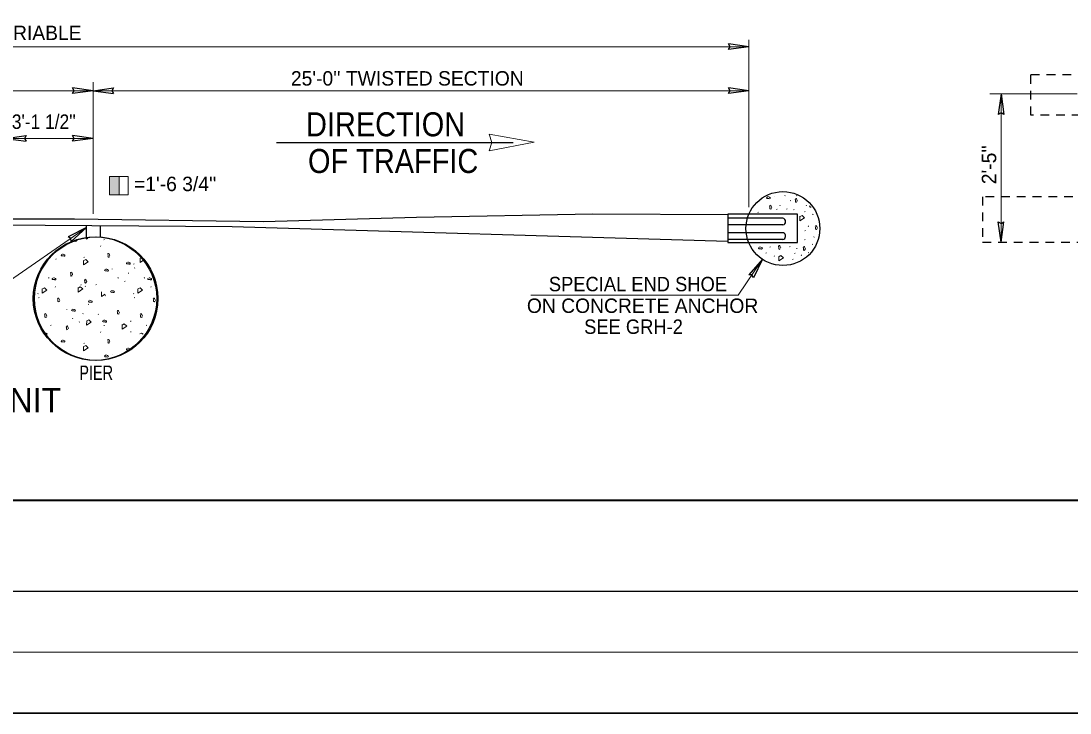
# Model space of a CAD drawing. Extents: x -68 to 845, y -11 to 259.
# Drawn here: x 610.9 to 697.3, y -11.3 to 45.6 of the extents above; entities that cross this region are included whole.
import ezdxf

# ---------------------------------------------------------------- set-up
doc = ezdxf.new("R2010")
doc.units = 0
doc.header["$LTSCALE"] = 0.48
doc.linetypes.add('SHORT_DASHED', pattern=[2.7, 1.5, -1.2])
doc.layers.add('1', color=7, linetype='Continuous', lineweight=13)

msp = doc.modelspace()

# ---------------------------------------------------------------- hatches: boundary and pattern name
at = {"layer": '1'}
msp.add_hatch(color=256, dxfattribs=at).paths.add_polyline_path([(618.1501, 31.3285), (618.9358, 31.3285), (618.9358, 32.8303), (618.1501, 32.8303)])

# ---------------------------------------------------------------- linework, layer by layer
for p, q in [((670.8294, 30.3138), (670.8294, 44.0815)), ((528.6354, 43.5086), (670.8294, 43.5086)), ((582.8775, 39.8921), (616.7923, 39.8921)), ((616.7923, 29.7494), (616.7923, 40.5972)), ((670.8294, 39.8921), (616.7923, 39.8921)), ((690.6722, 39.6281), (697.8619, 39.6281)), ((691.5989, 27.415), (691.5989, 39.6281)), ((616.7923, 35.9631), (609.5819, 35.9627)), ((674.7322, 31.2422), (674.7704, 31.265)), ((477.0972, -6.3191), (837.0702, -6.3191))]:
    msp.add_line(p, q, dxfattribs=at)
at = {"layer": '1', "lineweight": 25}
for p, q in [((670.8276, 43.5082), (669.1416, 43.7398)), ((670.8276, 43.5082), (669.1416, 43.2766)), ((616.7922, 39.8921), (615.1062, 40.1238)), ((616.7922, 39.8921), (615.1062, 39.6604)), ((616.7925, 39.8921), (618.4784, 40.1238)), ((616.7925, 39.8921), (618.4784, 39.6604)), ((670.8294, 39.8921), (669.1435, 40.1238)), ((670.8294, 39.8921), (669.1435, 39.6604)), ((691.5981, 39.6277), (691.3664, 37.9417)), ((691.5981, 39.6277), (691.8298, 37.9417)), ((609.5823, 35.9619), (611.2682, 36.1937)), ((609.5823, 35.9619), (611.2682, 35.7304)), ((616.7921, 35.9639), (615.1061, 36.1955)), ((616.7921, 35.9639), (615.1061, 35.7322)), ((631.9063, 35.6282), (651.4074, 35.6282)), ((673.6257, 29.4036), (669.1053, 29.4036)), ((616.2451, 28.6202), (614.7258, 27.8533)), ((616.2451, 28.6202), (614.9889, 27.472)), ((616.2373, 27.8107), (616.2373, 28.7637)), ((617.3963, 27.8418), (617.3963, 28.7556)), ((673.6282, 28.8414), (669.1007, 28.8414)), ((691.5997, 27.4153), (691.3681, 29.1013)), ((691.5997, 27.4153), (691.8314, 29.1013)), ((673.6656, 28.1923), (669.1088, 28.1923)), ((673.6168, 27.6406), (669.1007, 27.6406)), ((671.9379, 26.0174), (670.8048, 24.748)), ((671.9379, 26.0174), (671.1891, 24.4893)), ((492.096, -1.3193), (837.0702, -1.3193))]:
    msp.add_line(p, q, dxfattribs=at)
at = {"layer": '1', "lineweight": 40}
msp.add_line((507.0949, 6.18), (832.0702, 6.18), dxfattribs=at)
at = {"layer": '1', "lineweight": 35}
msp.add_lwpolyline([(471.0087, -11.3371), (844.7178, -11.3371), (844.7178, 259.2965), (471.0087, 259.2965)], close=True, dxfattribs=at)
at = {"layer": '1', "lineweight": 25}
for points in [[(669.1416, 43.2766), (669.2721, 43.5107), (669.1416, 43.7398)], [(615.1062, 39.6604), (615.2367, 39.8945), (615.1062, 40.1238)], [(618.4784, 40.1238), (618.348, 39.8897), (618.4784, 39.6604)], [(669.1435, 39.6604), (669.2739, 39.8945), (669.1435, 40.1238)], [(691.8298, 37.9417), (691.5957, 38.0722), (691.3664, 37.9417)], [(611.2682, 36.1937), (611.1378, 35.9596), (611.2682, 35.7304)], [(615.1061, 35.7322), (615.2365, 35.9662), (615.1061, 36.1955)], [(669.0978, 29.6758), (657.9663, 29.7308), (643.4388, 29.4613), (630.8248, 29.111), (615.2732, 29.3265), (607.2142, 29.3265)], [(669.0978, 27.4898), (628.2374, 28.6797), (608.9662, 28.8145)], [(691.3681, 29.1013), (691.6022, 28.9708), (691.8314, 29.1013)], [(614.9889, 27.472), (614.9633, 27.7387), (614.7258, 27.8533)], [(671.1891, 24.4893), (671.0677, 24.7282), (670.8048, 24.748)]]:
    msp.add_lwpolyline(points, dxfattribs=at)
at = {"layer": '1', "linetype": 'SHORT_DASHED', "lineweight": 25}
for points in [[(698.1487, 37.8776), (694.0569, 37.8776), (694.0569, 41.2344), (698.1487, 41.2344)], [(690.0629, 27.415), (710.4736, 27.415), (710.4736, 31.1638), (690.0629, 31.1638)]]:
    msp.add_lwpolyline(points, close=True, dxfattribs=at)
at = {"layer": '1'}
for points in [[(649.4188, 36.3236), (653.1325, 35.6435), (649.4149, 34.9381), (649.6488, 35.6281)], [(618.1501, 31.3285), (619.6856, 31.3285), (619.6856, 32.8358), (618.1501, 32.8358)], [(618.1501, 31.3285), (618.9358, 31.3285), (618.9358, 32.8303), (618.1501, 32.8303)]]:
    msp.add_lwpolyline(points, close=True, dxfattribs=at)
for points in [[(672.3898, 31.1731), (672.4569, 31.1507), (672.5165, 31.1359), (672.5612, 31.1062), (672.5984, 31.0688), (672.5835, 31.0093), (672.5241, 30.9944), (672.4792, 31.0242), (672.4198, 31.0242), (672.3676, 31.0168), (672.3155, 31.0242), (672.2784, 31.0614), (672.3007, 31.1136), (672.3452, 31.1433)], [(672.9031, 31.1707), (672.9161, 31.1928), (672.9162, 31.1937)], [(673.7734, 31.2301), (673.8173, 31.2562), (673.8193, 31.2561)], [(672.7048, 30.2503), (672.6825, 30.3172), (672.6675, 30.3769), (672.6378, 30.4215), (672.6005, 30.4588), (672.5411, 30.4438), (672.5262, 30.3842), (672.5558, 30.3395), (672.5558, 30.2802), (672.5484, 30.2278), (672.5558, 30.1759), (672.5931, 30.1386), (672.6453, 30.161), (672.6751, 30.2056)], [(673.3739, 30.4162), (673.3999, 30.4603), (673.4, 30.4623)], [(674.2232, 30.8188), (674.2671, 30.8449), (674.2691, 30.8448)], [(674.8142, 30.8078), (674.7919, 30.8748), (674.7769, 30.9344), (674.7472, 30.9791), (674.7098, 31.0164), (674.6504, 31.0014), (674.6355, 30.9418), (674.6653, 30.897), (674.6653, 30.8377), (674.6578, 30.7854), (674.6653, 30.7334), (674.7025, 30.6962), (674.7546, 30.7185), (674.7845, 30.7632)], [(675.5539, 30.4162), (675.5798, 30.4603), (675.5798, 30.4623)], [(675.9623, 30.3072), (675.9195, 30.3012), (675.8674, 30.3086), (675.8303, 30.3457), (675.8526, 30.398), (675.8711, 30.4102)], [(671.5701, 29.8712), (671.614, 29.8973), (671.616, 29.8972)], [(673.0968, 30.1148), (673.1408, 30.1409), (673.1427, 30.1408)], [(673.921, 30.1418), (673.9648, 30.1679), (673.9669, 30.1678)], [(674.5097, 30.095), (674.5537, 30.1211), (674.5557, 30.121)], [(675.0329, 29.5508), (675.0258, 29.1862), (675.4127, 29.4393), (675.2044, 29.6181), (675.0554, 29.5436)], [(675.4052, 29.9157), (675.4491, 29.9418), (675.4511, 29.9417)], [(676.1143, 29.7329), (676.0884, 29.689), (676.0883, 29.6871)], [(606.6261, 23.7566), (609.1979, 23.7566), (616.2458, 28.6197)], [(675.7037, 28.7208), (675.7476, 28.7469), (675.7496, 28.7468)], [(676.4658, 28.5774), (676.4436, 28.6444), (676.4286, 28.704), (676.3988, 28.7487), (676.3615, 28.786), (676.3021, 28.771), (676.2872, 28.7113), (676.3168, 28.6666), (676.3168, 28.6073), (676.3094, 28.555), (676.3168, 28.503), (676.3542, 28.4657), (676.4062, 28.4881), (676.4361, 28.5328)], [(616.2587, 27.7208), (616.2576, 27.6668), (616.3708, 27.7408)], [(675.445, 28.3623), (675.4889, 28.3884), (675.4909, 28.3883)], [(676.1614, 27.8445), (676.2053, 27.8706), (676.2073, 27.8706)], [(617.4321, 27.1081), (617.4062, 27.0642), (617.4062, 27.0622)], [(617.6795, 27.6261), (617.7234, 27.6522), (617.7253, 27.6521)], [(671.7347, 27.0332), (671.8018, 27.0108), (671.8612, 26.9961), (671.9061, 26.9663), (671.9433, 26.929), (671.9283, 26.8694), (671.8689, 26.8546), (671.8241, 26.8843), (671.7647, 26.8842), (671.7125, 26.8769), (671.6603, 26.8843), (671.6233, 26.9216), (671.6456, 26.9737), (671.6901, 27.0034)], [(672.5595, 27.0081), (672.6035, 27.0343), (672.6054, 27.0342)], [(673.4411, 26.9443), (673.4188, 27.0113), (673.4038, 27.071), (673.3741, 27.1156), (673.3367, 27.1529), (673.2773, 27.1379), (673.2624, 27.0783), (673.2921, 27.0336), (673.2921, 26.9742), (673.2847, 26.9219), (673.2921, 26.87), (673.3294, 26.8327), (673.3815, 26.8551), (673.4113, 26.8997)], [(674.1714, 27.0281), (674.2153, 27.0542), (674.2173, 27.0541)], [(674.7485, 26.8887), (674.7924, 26.9147), (674.7943, 26.9147)], [(675.4768, 26.8564), (675.4545, 26.9233), (675.4396, 26.983), (675.4099, 27.0277), (675.3727, 27.0648), (675.3132, 27.05), (675.2982, 26.9904), (675.3279, 26.9458), (675.3279, 26.8863), (675.3205, 26.834), (675.3279, 26.782), (675.3652, 26.7447), (675.4173, 26.7671), (675.447, 26.8117)], [(675.4052, 27.6056), (675.4491, 27.6317), (675.4511, 27.6316)], [(676.042, 27.2272), (676.0859, 27.2533), (676.0879, 27.2532)], [(613.7128, 25.9951), (613.7388, 26.039), (613.7387, 26.0409)], [(614.2685, 26.4448), (614.3355, 26.4224), (614.395, 26.4076), (614.4398, 26.378), (614.4771, 26.3406), (614.4621, 26.2811), (614.4027, 26.2662), (614.3578, 26.2959), (614.2984, 26.2958), (614.2462, 26.2885), (614.1941, 26.2959), (614.157, 26.3331), (614.1793, 26.3853), (614.2237, 26.415)], [(616.0144, 25.9163), (616.0072, 25.5517), (616.3942, 25.8048), (616.1858, 25.9836), (616.0369, 25.9091)], [(616.0334, 26.1696), (616.0773, 26.1957), (616.0793, 26.1956)], [(618.1761, 26.2892), (618.1537, 26.3562), (618.1387, 26.4158), (618.1091, 26.4605), (618.0717, 26.4978), (618.0122, 26.4828), (617.9973, 26.4232), (618.027, 26.3784), (618.027, 26.3191), (618.0196, 26.2668), (618.027, 26.2148), (618.0643, 26.1776), (618.1164, 26.1999), (618.1463, 26.2446)], [(620.6757, 26.116), (620.6683, 25.7512), (620.9479, 25.9341)], [(652.8571, 23.0527), (669.9444, 23.0527), (671.9388, 26.0173)], [(672.2212, 26.5102), (672.2652, 26.5363), (672.2672, 26.5363)], [(672.9177, 26.2506), (672.9438, 26.2945), (672.9436, 26.2965)], [(673.295, 26.2535), (673.2876, 25.8887), (673.6748, 26.1418), (673.4662, 26.3204), (673.3173, 26.2461)], [(674.4163, 25.9892), (674.4602, 26.0152), (674.4622, 26.0152)], [(674.5893, 26.4903), (674.6332, 26.5164), (674.6352, 26.5163)], [(675.1266, 26.331), (675.1706, 26.3571), (675.1725, 26.3571)], [(675.7105, 26.5361), (675.7544, 26.5622), (675.7564, 26.5621)], [(617.8481, 25.2132), (617.9151, 25.1907), (617.9747, 25.1759), (618.0194, 25.1463), (618.0567, 25.1089), (618.0417, 25.0494), (617.9823, 25.0345), (617.9374, 25.0642), (617.878, 25.0642), (617.8258, 25.0568), (617.7737, 25.0642), (617.7366, 25.1015), (617.7589, 25.1537), (617.8033, 25.1833)], [(618.3613, 25.2108), (618.3742, 25.2328), (618.3743, 25.2338)], [(619.6436, 25.7867), (619.7106, 25.7643), (619.7702, 25.7496), (619.8149, 25.7198), (619.8522, 25.6825), (619.8372, 25.6229), (619.7777, 25.6081), (619.7329, 25.6378), (619.6735, 25.6378), (619.6213, 25.6304), (619.5692, 25.6378), (619.5321, 25.6751), (619.5544, 25.7272), (619.5988, 25.7569)], [(620.1279, 25.6197), (620.1718, 25.6458), (620.1738, 25.6457)], [(620.1904, 25.2823), (620.2343, 25.3084), (620.2363, 25.3083)], [(613.1312, 24.4563), (613.1571, 24.5003), (613.1571, 24.5023)], [(613.5191, 24.4974), (613.5861, 24.4751), (613.6456, 24.4603), (613.6903, 24.4306), (613.7277, 24.3932), (613.7127, 24.3337), (613.6532, 24.3188), (613.6084, 24.3486), (613.549, 24.3485), (613.4968, 24.3412), (613.4447, 24.3486), (613.4076, 24.3858), (613.4299, 24.438), (613.4743, 24.4677)], [(615.1071, 24.7317), (615.0846, 24.7987), (615.0698, 24.8582), (615.0401, 24.9029), (615.0028, 24.9402), (614.9435, 24.9253), (614.9283, 24.8656), (614.9581, 24.8209), (614.9581, 24.7616), (614.9507, 24.7093), (614.9582, 24.6572), (614.9954, 24.6201), (615.0475, 24.6424), (615.0774, 24.6869)], [(616.2666, 24.1649), (616.2442, 24.2319), (616.2294, 24.2915), (616.1997, 24.3362), (616.1625, 24.3733), (616.1029, 24.3584), (616.088, 24.299), (616.1178, 24.2542), (616.1178, 24.1948), (616.1103, 24.1425), (616.1178, 24.0906), (616.155, 24.0532), (616.2072, 24.0756), (616.2368, 24.1202)], [(618.8322, 24.4563), (618.8581, 24.5004), (618.8582, 24.5023)], [(619.3792, 24.1819), (619.4231, 24.208), (619.4251, 24.2079)], [(619.6813, 24.8588), (619.7252, 24.8849), (619.7273, 24.8848)], [(621.0121, 24.4563), (621.0381, 24.5003), (621.0381, 24.5023)], [(621.4, 24.4974), (621.4671, 24.4751), (621.5265, 24.4603), (621.5713, 24.4306), (621.6086, 24.3932), (621.5936, 24.3337), (621.5342, 24.3188), (621.4893, 24.3486), (621.4299, 24.3485), (621.3777, 24.3412), (621.3256, 24.3486), (621.2886, 24.3858), (621.3108, 24.438), (621.3553, 24.4677)], [(612.6102, 23.5909), (612.6031, 23.2263), (612.99, 23.4793), (612.7817, 23.6581), (612.6327, 23.5836)], [(613.6917, 23.773), (613.6657, 23.7291), (613.6656, 23.7271)], [(615.5625, 23.6807), (615.5553, 23.3159), (615.9423, 23.5691), (615.7337, 23.7477), (615.5848, 23.6734)], [(615.7905, 23.8858), (615.8165, 23.9297), (615.8163, 23.9317)], [(616.1339, 23.7697), (616.1779, 23.7958), (616.1798, 23.7957)], [(617.0283, 23.9113), (617.0722, 23.9374), (617.0743, 23.9373)], [(618.3463, 23.447), (618.4135, 23.4246), (618.473, 23.4098), (618.5177, 23.3803), (618.5549, 23.3427), (618.54, 23.2833), (618.4806, 23.2684), (618.4357, 23.2982), (618.3763, 23.2981), (618.3241, 23.2907), (618.2721, 23.2982), (618.2349, 23.3353), (618.2572, 23.3876), (618.3017, 23.4172)], [(620.4912, 23.5909), (620.484, 23.2263), (620.8709, 23.4793), (620.6626, 23.6581), (620.5137, 23.5836)], [(621.5726, 23.773), (621.5466, 23.7291), (621.5466, 23.7271)], [(612.2304, 23.1717), (612.2743, 23.1979), (612.2763, 23.1977)], [(612.2929, 22.8343), (612.3368, 22.8605), (612.3388, 22.8604)], [(614.0431, 22.6175), (614.0208, 22.6844), (614.0058, 22.7441), (613.9761, 22.7887), (613.9388, 22.826), (613.8793, 22.811), (613.8644, 22.7514), (613.8942, 22.7067), (613.8942, 22.6473), (613.8868, 22.595), (613.8942, 22.5431), (613.9314, 22.5057), (613.9836, 22.5282), (614.0134, 22.5727)], [(616.5197, 22.6385), (616.5867, 22.6161), (616.6462, 22.6013), (616.6911, 22.5717), (616.7283, 22.5343), (616.7133, 22.4748), (616.6538, 22.4599), (616.609, 22.4897), (616.5496, 22.4896), (616.4974, 22.4823), (616.4452, 22.4897), (616.4082, 22.5268), (616.4305, 22.5791), (616.475, 22.6088)], [(617.4892, 23.324), (617.4819, 22.9591), (617.777, 23.1522)], [(617.7907, 22.9973), (617.8167, 23.0412), (617.8167, 23.0432)], [(620.1113, 23.1717), (620.1553, 23.1979), (620.1572, 23.1977)], [(620.1738, 22.8343), (620.2178, 22.8605), (620.2197, 22.8604)], [(621.924, 22.6175), (621.9017, 22.6844), (621.8868, 22.7441), (621.8571, 22.7887), (621.8197, 22.826), (621.7603, 22.811), (621.7453, 22.7514), (621.7751, 22.7067), (621.7751, 22.6473), (621.7677, 22.595), (621.7751, 22.5431), (621.8123, 22.5057), (621.8645, 22.5282), (621.8943, 22.5727)], [(614.6208, 21.8757), (614.6338, 21.8976), (614.6338, 21.8986)], [(615.1352, 21.9153), (615.2023, 21.893), (615.2618, 21.8782), (615.3066, 21.8485), (615.3438, 21.8112), (615.3288, 21.7516), (615.2694, 21.7368), (615.2246, 21.7665), (615.1651, 21.7664), (615.113, 21.7591), (615.0608, 21.7665), (615.0238, 21.8038), (615.046, 21.8559), (615.0905, 21.8856)], [(616.3874, 22.2845), (616.4313, 22.3107), (616.4333, 22.3106)], [(618.9608, 21.603), (618.9383, 21.6701), (618.9236, 21.7295), (618.8938, 21.7743), (618.8566, 21.8115), (618.7972, 21.7967), (618.7821, 21.737), (618.8118, 21.6922), (618.8118, 21.6329), (618.8044, 21.5807), (618.8119, 21.5286), (618.8492, 21.4915), (618.9013, 21.5137), (618.9312, 21.5583)], [(612.9745, 21.3346), (612.9522, 21.4016), (612.9373, 21.4612), (612.9076, 21.5059), (612.8704, 21.543), (612.8108, 21.5282), (612.7958, 21.4686), (612.8256, 21.4239), (612.8256, 21.3644), (612.8182, 21.3122), (612.8256, 21.2602), (612.8629, 21.2229), (612.915, 21.2452), (612.9447, 21.2899)], [(615.0916, 21.1212), (615.1176, 21.1653), (615.1176, 21.1672)], [(615.6387, 20.8468), (615.6826, 20.8728), (615.6846, 20.8727)], [(615.9408, 21.5237), (615.9847, 21.5497), (615.9868, 21.5497)], [(616.265, 20.9559), (616.2576, 20.591), (616.6447, 20.8442), (616.4361, 21.0229), (616.2873, 20.9485)], [(617.2091, 21.4586), (617.2351, 21.5026), (617.2351, 21.5046)], [(617.6904, 21.0135), (617.7575, 20.9912), (617.8169, 20.9764), (617.8618, 20.9467), (617.899, 20.9093), (617.884, 20.8498), (617.8246, 20.8349), (617.7798, 20.8648), (617.7203, 20.8646), (617.6682, 20.8573), (617.616, 20.8648), (617.579, 20.9019), (617.6012, 20.9541), (617.6458, 20.9838)], [(619.8684, 20.888), (619.8944, 20.9319), (619.8943, 20.9339)], [(620.8554, 21.3346), (620.8332, 21.4016), (620.8183, 21.4612), (620.7885, 21.5059), (620.7513, 21.543), (620.6917, 21.5282), (620.6767, 21.4686), (620.7066, 21.4239), (620.7066, 21.3644), (620.6991, 21.3122), (620.7066, 21.2602), (620.7438, 21.2229), (620.7959, 21.2452), (620.8257, 21.2899)], [(613.0247, 19.8445), (612.9084, 19.944), (612.8838, 19.9318)], [(613.2877, 20.5761), (613.3317, 20.6022), (613.3337, 20.6022)], [(614.7537, 20.3247), (614.7314, 20.3917), (614.7165, 20.4512), (614.6868, 20.4961), (614.6496, 20.5332), (614.5899, 20.5183), (614.5752, 20.4587), (614.6047, 20.414), (614.6048, 20.3547), (614.5974, 20.3023), (614.6047, 20.2503), (614.6422, 20.213), (614.6943, 20.2353), (614.7239, 20.2801)], [(617.4321, 20.0324), (617.4062, 19.9885), (617.4062, 19.9865)], [(617.6795, 20.5503), (617.7234, 20.5764), (617.7253, 20.5763)], [(619.1909, 20.6321), (619.1836, 20.2673), (619.5707, 20.5204), (619.3622, 20.699), (619.2133, 20.6247)], [(619.8745, 20.0292), (619.9184, 20.0553), (619.9204, 20.0553)], [(620.9056, 19.8445), (620.7893, 19.944), (620.6402, 19.8696)], [(621.1687, 20.5761), (621.2127, 20.6022), (621.2146, 20.6022)], [(614.2685, 19.3691), (614.3355, 19.3468), (614.395, 19.3319), (614.4398, 19.3023), (614.4771, 19.2649), (614.4621, 19.2053), (614.4027, 19.1905), (614.3578, 19.2203), (614.2984, 19.2202), (614.2462, 19.2128), (614.1941, 19.2203), (614.157, 19.2575), (614.1793, 19.3097), (614.2237, 19.3392)], [(616.0334, 19.0938), (616.0773, 19.1199), (616.0793, 19.1198)], [(618.1761, 19.2136), (618.1537, 19.2806), (618.1387, 19.3401), (618.1091, 19.3848), (618.0717, 19.4222), (618.0122, 19.4071), (617.9973, 19.3475), (618.027, 19.3027), (618.027, 19.2433), (618.0196, 19.1911), (618.027, 19.1392), (618.0643, 19.1018), (618.1164, 19.1242), (618.1463, 19.1688)], [(613.7374, 18.9608), (613.7388, 18.9632), (613.7387, 18.9653)], [(616.0144, 18.8406), (616.0072, 18.476), (616.3942, 18.7291), (616.1858, 18.9078), (616.0369, 18.8334)], [(618.3613, 18.1352), (618.3742, 18.1571), (618.3743, 18.1581)], [(619.7393, 18.5578), (619.7329, 18.5622), (619.6735, 18.5621), (619.6213, 18.5547), (619.5692, 18.5622), (619.5321, 18.5994), (619.5544, 18.6515), (619.5988, 18.6812)], [(619.6436, 18.711), (619.7106, 18.6887), (619.7702, 18.6738), (619.8149, 18.6442), (619.8388, 18.6202)], [(617.8481, 18.1374), (617.9151, 18.1151), (617.9747, 18.1002), (618.0194, 18.0706), (618.0567, 18.0332), (618.0417, 17.9737), (617.9823, 17.9588), (617.9374, 17.9886), (617.878, 17.9885), (617.8258, 17.9812), (617.7737, 17.9886), (617.7366, 18.0258), (617.7589, 18.078), (617.8033, 18.1077)]]:
    msp.add_lwpolyline(points, dxfattribs=at)
at = {"layer": '1', "lineweight": 25}
msp.add_lwpolyline([(669.0978, 27.386), (674.8387, 27.386), (674.8387, 29.7308), (669.0978, 29.7308)], close=True, dxfattribs=at)
for centre, radius in [((673.6258, 28.545), 3.0428), ((616.9522, 22.7772), 5.084), ((617.0467, 22.7772), 5.084)]:
    msp.add_circle(centre, radius, dxfattribs=at)
for centre, start, end in [((673.5555, 29.1222), 284.5274, 75.99383), ((673.5555, 27.9241), 282.11768, 67.67866)]:
    msp.add_arc(centre, 0.29, start, end, dxfattribs=at)
at = {"layer": '1'}
msp.add_arc((615.3432, 27.6143), 0.1249, 222.99774, 3.04185, dxfattribs=at)

# ---------------------------------------------------------------- texts
for s, height, p in [('TOTAL LENGTH OF ANCHOR UNIT-VARIABLE', 1.185, (581.5003, 44.0599)), ("25'-0'' TWISTED SECTION", 1.188, (633.09, 40.3152)), ("=1'-6 3/4''", 1.188, (620.1658, 31.6252)), ('ON CONCRETE ANCHOR', 1.188, (652.5337, 21.5973)), ('TYPE C ANCHOR UNIT', 1.98, (585.4797, 13.4246))]:
    msp.add_text(s, height=height, dxfattribs=at).set_placement(p)
for s, height, width, p in [('DIRECTION', 1.98, 0.9, (634.3372, 36.1371)), ("3'-1 1/2''", 1.188, 0.9, (610.0978, 36.7478)), ('OF TRAFFIC', 1.98, 0.9, (634.4961, 33.1161)), ('SPECIAL END SHOE', 1.188, 0.95, (654.3425, 23.3795)), ('SEE GRH-2', 1.188, 0.95, (657.2494, 19.8724)), ('PIER', 1.188, 0.75, (615.6572, 16.0784))]:
    msp.add_text(s, height=height, dxfattribs=dict(at, width=width)).set_placement(p)
msp.add_text("2'-5''", height=1.188, rotation=90, dxfattribs=at).set_placement((691.1994, 32.1942))

doc.saveas('drawing.dxf')
